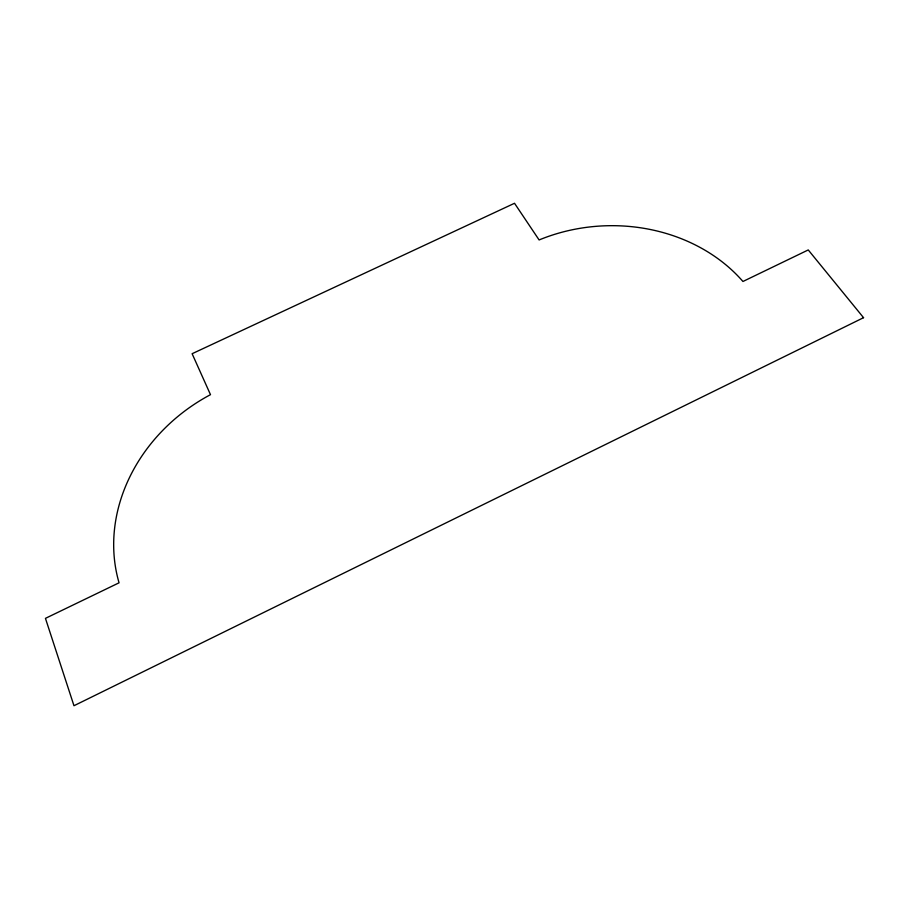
<?xml version="1.0" encoding="UTF-8"?>
<svg xmlns="http://www.w3.org/2000/svg" width="909" height="909" viewBox="0 0 909 909"><rect width="100%" height="100%" fill="white"/><g stroke="black" fill="none" stroke-linecap="round" stroke-linejoin="round"><path stroke-width="1.36" d="M863.55 317.684L73.97 705.725L45.45 618.359L119.056 582.805A169.71 147.86 -30.4 0 1 210.49 394.665L192.117 353.715L514.517 203.275L539.105 239.953A165.018 139.554 -2.6 0 1 742.948 281.483L808.249 249.941L863.55 317.684"/></g></svg>
